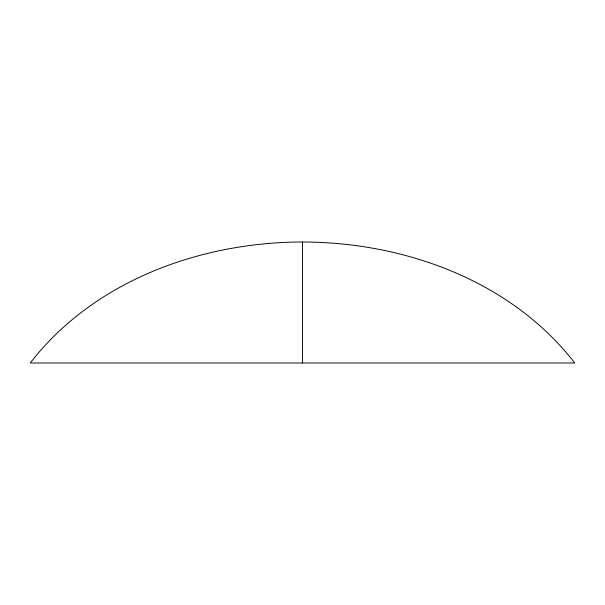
<?xml version="1.0" encoding="UTF-8"?>
<svg xmlns="http://www.w3.org/2000/svg" width="605" height="605" viewBox="0 0 605 605"><rect width="100%" height="100%" fill="white"/><g stroke="black" fill="none" stroke-linecap="round" stroke-linejoin="round"><path stroke-width="0.91" d="M302.5 242C200.769 242.113 93.888 280.675 30.25 363L574.75 363C511.112 280.675 404.231 242.113 302.5 242L302.5 363"/></g></svg>
